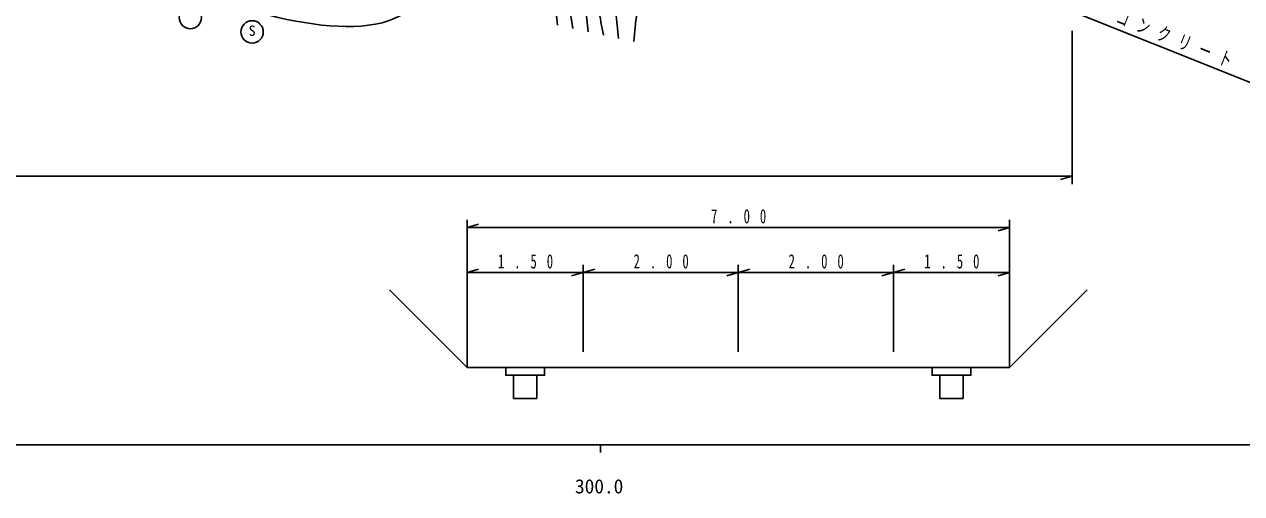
# Model space of a CAD drawing. Units: millimetres, scale not verified. Extents: x 40000 to 680000, y 20000 to 380000.
# Drawn here: x 293694 to 450728, y 198715 to 259225 of the extents above; entities that cross this region are included whole.
import ezdxf
from ezdxf.enums import TextEntityAlignment as Align

# ---------------------------------------------------------------- set-up
doc = ezdxf.new("R2010")
doc.units = ezdxf.units.MM
doc.header["$LTSCALE"] = 1000
doc.layers.add('M-BGD', color=7, linetype='Continuous', lineweight=25)
doc.layers.add('M-TTL-BAND', color=7, linetype='Continuous', lineweight=25)
doc.styles.add('ＭＳ ゴシック', font='')
doc.styles.get('ＭＳ ゴシック').set_extended_font_data('MS Gothic')

msp = doc.modelspace()

# ---------------------------------------------------------------- linework, layer by layer
at = {"layer": 'M-BGD'}
for p, q in [((481478, 239855), (409548, 268646)), ((428876, 238639), (428876, 258374)), ((94294, 239639), (428876, 239639)), ((428876, 239639), (427376, 239219)), ((350797, 214986), (350797, 234041)), ((420797, 214986), (420797, 234041)), ((350797, 233041), (352297, 233461)), ((350797, 233041), (420797, 233041)), ((420797, 233041), (419297, 232621)), ((365797, 228224), (365797, 216986)), ((385797, 228224), (385797, 216986)), ((405797, 228224), (405797, 216986)), ((350797, 227224), (352297, 227644)), ((350797, 227224), (365797, 227224)), ((365797, 227224), (364297, 226804)), ((365797, 227224), (367297, 227644)), ((365797, 227224), (385797, 227224)), ((385797, 227224), (384297, 226804)), ((385797, 227224), (387297, 227644)), ((385797, 227224), (405797, 227224)), ((405797, 227224), (404297, 226804)), ((405797, 227224), (407297, 227644)), ((405797, 227224), (420797, 227224)), ((420797, 227224), (419297, 226804)), ((350797, 214986), (340797, 224986)), ((420797, 214986), (430797, 224986)), ((355797, 214986), (350797, 214986)), ((355797, 214986), (360797, 214986)), ((360797, 213986), (356797, 213986)), ((360797, 214986), (410797, 214986)), ((410797, 214986), (415797, 214986)), ((414797, 213986), (411797, 213986)), ((420797, 214986), (415797, 214986))]:
    msp.add_line(p, q, dxfattribs=at)
for points in [[(360797, 214986), (360797, 213986), (359797, 213986), (359797, 210986), (356797, 210986), (356797, 213986), (355797, 213986), (355797, 214986)], [(410797, 214986), (410797, 213986), (411797, 213986), (411797, 210986), (414797, 210986), (414797, 213986), (415797, 213986), (415797, 214986)]]:
    msp.add_lwpolyline(points, dxfattribs=at)
for centre in [(315112, 260096), (323074, 258250)]:
    msp.add_circle(centre, 1440, dxfattribs=at)
for points, knots in [([(277594, 268809), (279372, 270722), (281150, 272635), (283362, 274011), (285358, 275254), (287707, 276059), (290035, 276160), (292724, 276277), (295386, 275455), (297952, 274464), (303721, 272272), (308443, 269844), (314804, 267112), (324734, 262517), (338835, 257348), (342817, 263349), (344988, 266734), (343778, 273851), (344599, 279497)], [0, 0, 0, 0, 1, 1, 1, 2, 2, 2, 3, 3, 3, 4, 4, 4, 5, 5, 5, 6, 6, 6, 6]), ([(279007, 266434), (281251, 268706), (283495, 270978), (286358, 272202), (288490, 273113), (290965, 273444), (293258, 273107), (296247, 272667), (298926, 271091), (301627, 269600), (305701, 267347), (309504, 265653), (314295, 263945), (324912, 259758), (340813, 255660), (344784, 262926), (346717, 266612), (345459, 273262), (346297, 278496)], [0, 0, 0, 0, 1, 1, 1, 2, 2, 2, 3, 3, 3, 4, 4, 4, 5, 5, 5, 6, 6, 6, 6]), ([(362491, 259113), (362166, 261378), (361841, 263643), (361889, 265999), (361918, 267425), (362084, 268885), (362520, 270171)], [0, 0, 0, 0, 1, 1, 1, 2, 2, 2, 2]), ([(364458, 258690), (364084, 260849), (363710, 263008), (363819, 265248), (363889, 266668), (364153, 268121), (364708, 269361)], [0, 0, 0, 0, 1, 1, 1, 2, 2, 2, 2]), ([(366426, 258266), (366163, 260422), (365900, 262578), (366071, 264819), (366170, 266114), (366413, 267437), (366942, 268537)], [0, 0, 0, 0, 1, 1, 1, 2, 2, 2, 2]), ([(368393, 257843), (367958, 260059), (367522, 262275), (367894, 264497), (368087, 265658), (368501, 266821), (369168, 267753)], [0, 0, 0, 0, 1, 1, 1, 2, 2, 2, 2]), ([(370360, 257419), (370070, 259666), (369779, 261913), (370252, 264176), (370460, 265172), (370817, 266171), (371426, 266917)], [0, 0, 0, 0, 1, 1, 1, 2, 2, 2, 2]), ([(372328, 256995), (372510, 259508), (372693, 262020), (373836, 263141), (375534, 264807), (379351, 263405), (383168, 262002)], [0, 0, 0, 0, 1, 1, 1, 2, 2, 2, 2])]:
    msp.add_open_spline(points, degree=3, knots=knots, dxfattribs=at)
at = {"layer": 'M-TTL-BAND'}
for p, q in [((40000, 205000), (579000, 205000)), ((368000, 205000), (368000, 204000))]:
    msp.add_line(p, q, dxfattribs=at)

# ---------------------------------------------------------------- texts
at = {"layer": 'M-BGD', "style": 'ＭＳ ゴシック'}
msp.add_text('S', height=1320, dxfattribs=at).set_placement((322624, 257350), align=Align.BOTTOM_LEFT)
at = {"layer": 'M-BGD', "char_height": 1833, "attachment_point": 7, "style": 'ＭＳ ゴシック'}
for s, insert, rotation in [('\\T1.83;\\W0.65;ガードレール\\~\u3000L=82.0', (436750, 267568), 338.402), ('\\T1.75;\\W0.65;コンクリート\u3000\u3000L=82.0', (434310, 259393), 338.302)]:
    msp.add_mtext(s, dxfattribs=dict(at, insert=insert, rotation=rotation))
for s, insert in [('\\T2.59;\\W0.65;7.00', (382287, 233541)), ('\\T2.59;\\W0.65;1.50', (354787, 227724)), ('\\T2.59;\\W0.65;2.00', (372287, 227724)), ('\\T2.59;\\W0.65;2.00', (392287, 227724)), ('\\T2.59;\\W0.65;1.50', (409787, 227724))]:
    msp.add_mtext(s, dxfattribs=dict(at, insert=insert))
at = {"layer": 'M-TTL-BAND', "style": 'ＭＳ ゴシック'}
msp.add_text('300.0', height=1833, dxfattribs=at).set_placement((367844, 198195), align=Align.BOTTOM_CENTER)

doc.saveas('drawing.dxf')
